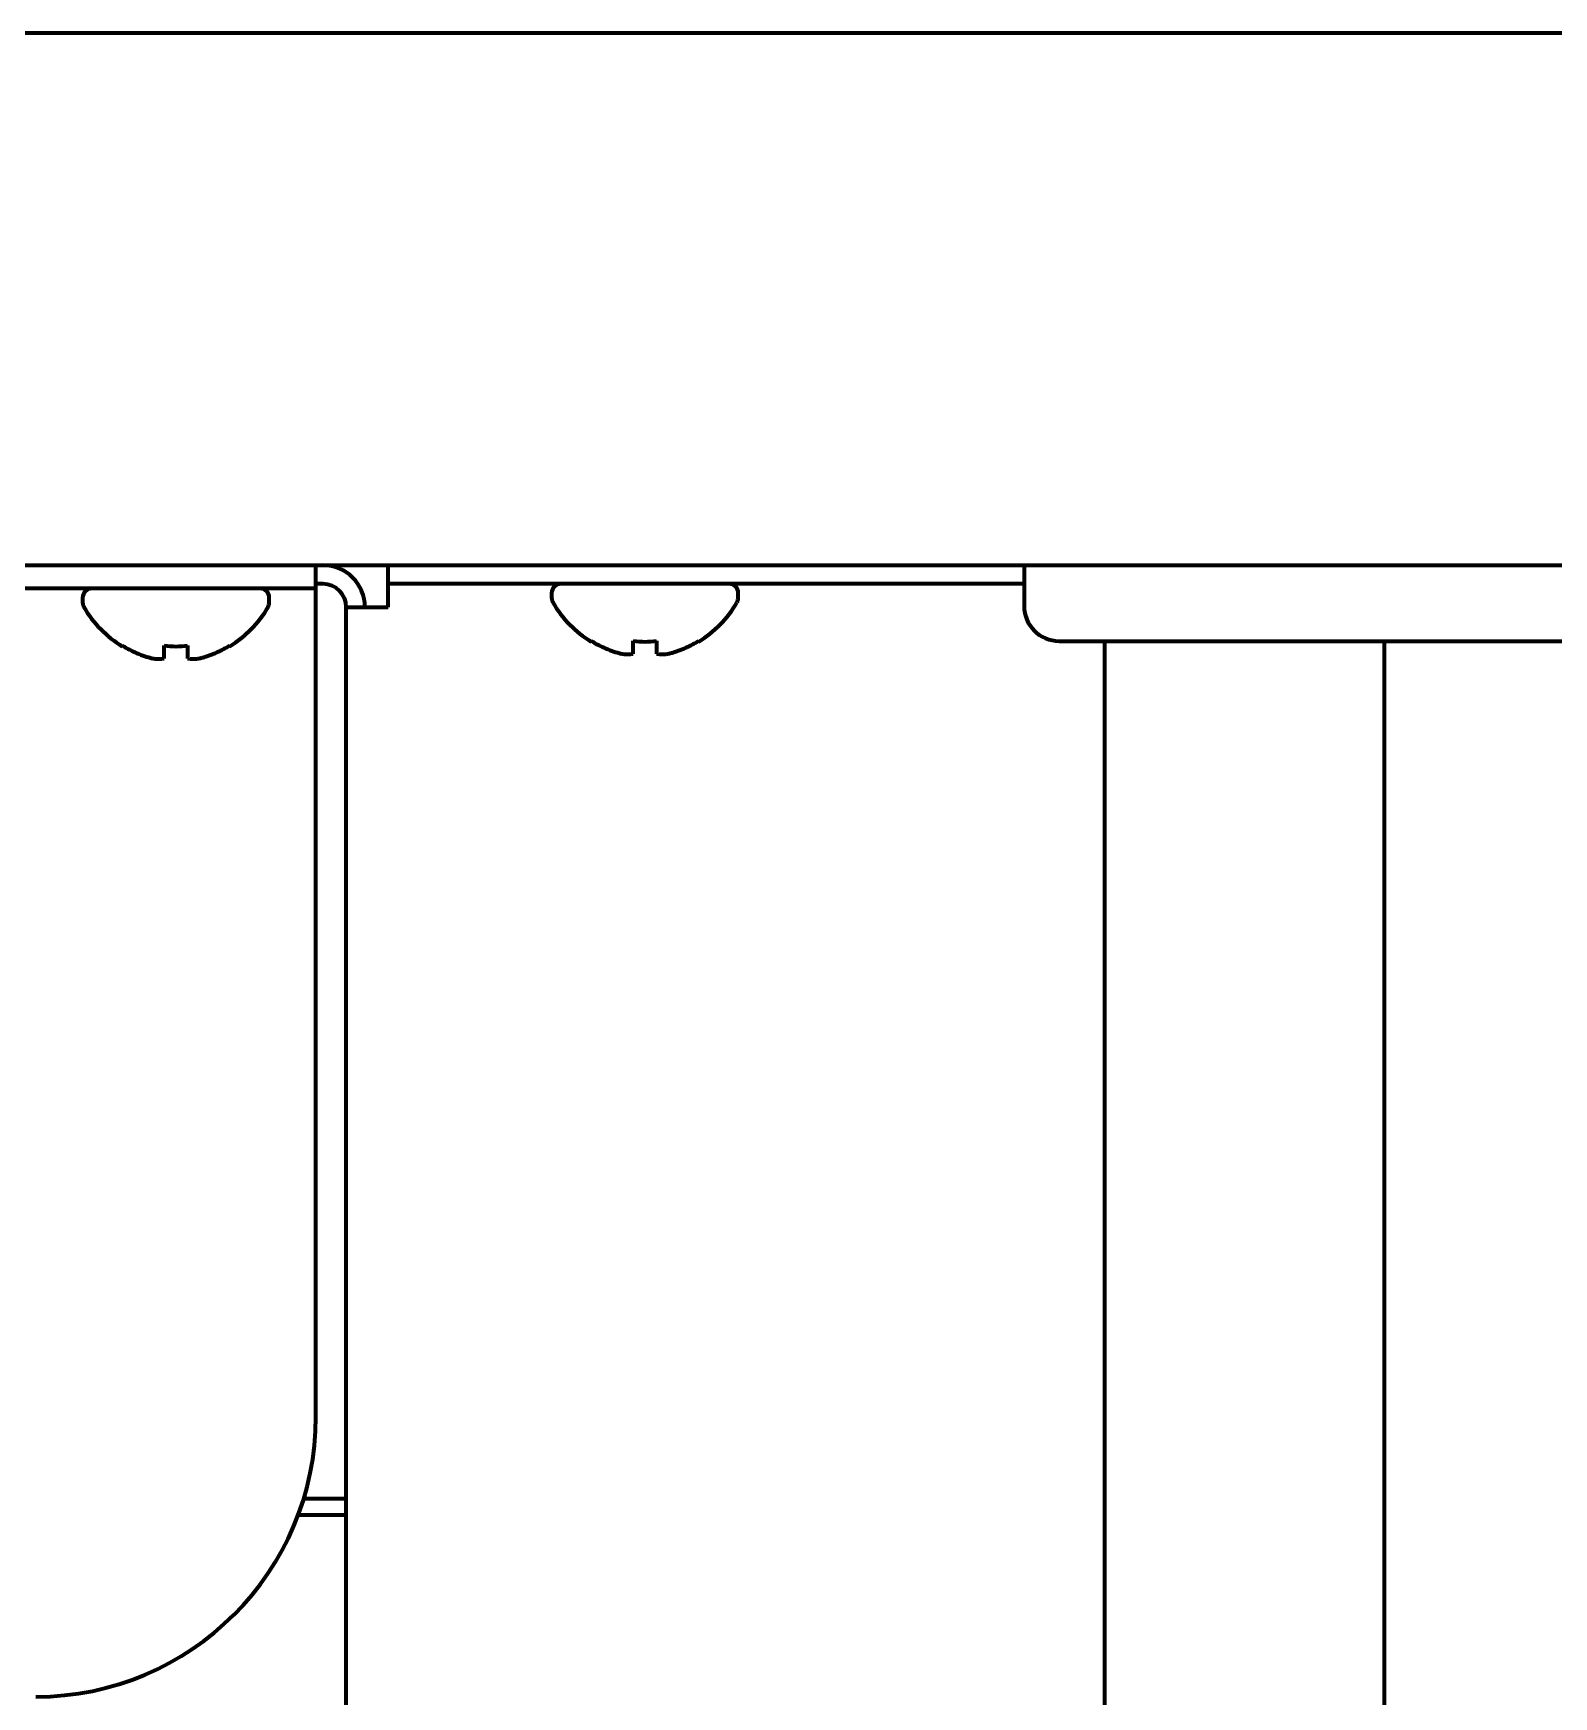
# Model space of a CAD drawing. Header units: inches. Extents: x -3077 to 7201, y 316 to 5463.
# Drawn here: x 6982.5 to 7047.7, y 2035.3 to 2106.6 of the extents above; entities that cross this region are included whole.
import ezdxf

# ---------------------------------------------------------------- set-up
doc = ezdxf.new("R2010")
doc.units = ezdxf.units.IN

msp = doc.modelspace()

# ---------------------------------------------------------------- linework, layer by layer
at = {"linetype": 'Continuous', "lineweight": 70}
for p, q in [((7139.806, 2106.556), (6295.606, 2106.556)), ((6278.706, 2083.756), (7156.706, 2083.756)), ((6994.606, 2082.756), (6994.606, 2083.756)), ((6997.706, 2082.956), (6997.706, 2083.756)), ((7024.956, 2083.756), (7024.956, 2082.006)), ((6990.606, 2082.756), (6907.098, 2082.756)), ((6994.606, 2082.756), (6990.606, 2082.756)), ((6994.906, 2082.956), (6994.606, 2082.956)), ((6994.606, 2081.756), (6994.606, 2082.756)), ((6997.706, 2081.956), (6997.706, 2082.956)), ((7000.006, 2082.956), (6997.706, 2082.956)), ((7024.957, 2082.956), (7000.006, 2082.956)), ((6984.606, 2082.356), (6984.606, 2082.156)), ((6992.606, 2082.156), (6992.606, 2082.356)), ((7004.706, 2082.556), (7004.706, 2082.356)), ((7012.706, 2082.356), (7012.706, 2082.556)), ((6994.606, 2047.256), (6994.606, 2081.756)), ((6995.906, 2081.956), (6997.706, 2081.956)), ((6995.906, 2011.167), (6995.906, 2081.956)), ((6986.306, 2080.278), (6986.306, 2080.311)), ((6990.906, 2080.311), (6990.906, 2080.278)), ((7006.406, 2080.478), (7006.406, 2080.511)), ((7011.006, 2080.511), (7011.006, 2080.478)), ((7026.456, 2080.506), (7048.956, 2080.506)), ((7028.406, 2080.506), (7028.406, 2028.757)), ((7040.406, 2028.757), (7040.406, 2080.506)), ((6994.082, 2043.756), (6995.897, 2043.756)), ((6993.846, 2043.056), (6995.902, 2043.056))]:
    msp.add_line(p, q, dxfattribs=at)
for centre, radius, start, end in [((6994.906, 2081.956), 1.8, 0, 90), ((6985.006, 2082.356), 0.4, 90, 180), ((6992.206, 2082.356), 0.4, 0, 90), ((6994.906, 2081.956), 1, 0, 90), ((7005.106, 2082.556), 0.4, 90, 180), ((7012.306, 2082.556), 0.4, 0, 90), ((6985.006, 2082.156), 0.4, 180, 210.30118), ((6992.206, 2082.156), 0.4, 329.69882, 0), ((7005.106, 2082.356), 0.4, 180, 210.30118), ((7008.905, 2084.576), 4.8, 210.30118, 238.62729), ((7008.507, 2084.576), 4.8, 301.37271, 329.69882), ((7012.306, 2082.356), 0.4, 329.69882, 0), ((7026.456, 2082.006), 1.5, 180, 270), ((6988.805, 2084.376), 4.8, 210.30118, 238.62729), ((6988.407, 2084.376), 4.8, 301.37271, 329.69882), ((6982.606, 2047.256), 12, 270, 0)]:
    msp.add_arc(centre, radius, start, end, dxfattribs=at)
for points in [[(6986.306, 2080.311), (6986.508, 2080.186), (6986.718, 2080.078), (6987.043, 2079.941), (6987.153, 2079.899), (6987.377, 2079.823), (6987.49, 2079.789), (6987.606, 2079.76)], [(6989.106, 2080.311), (6989.106, 2080.186), (6989.106, 2080.078), (6989.106, 2079.941), (6989.106, 2079.899), (6989.106, 2079.823), (6989.106, 2079.789), (6989.106, 2079.76)], [(7006.406, 2080.511), (7006.608, 2080.386), (7006.818, 2080.278), (7007.143, 2080.141), (7007.253, 2080.099), (7007.477, 2080.023), (7007.59, 2079.989), (7007.706, 2079.96)], [(7009.206, 2080.511), (7009.206, 2080.386), (7009.206, 2080.278), (7009.206, 2080.141), (7009.206, 2080.099), (7009.206, 2080.023), (7009.206, 2079.989), (7009.206, 2079.96)]]:
    msp.add_open_spline(points, degree=3, knots=[0, 0, 0, 0, 0.5, 0.5, 0.75, 0.75, 1, 1, 1, 1], dxfattribs=at)
for points in [[(6988.106, 2079.76), (6988.106, 2079.774), (6988.106, 2079.804), (6988.106, 2079.854), (6988.106, 2079.911), (6988.106, 2079.972), (6988.106, 2080.038), (6988.106, 2080.113), (6988.106, 2080.2), (6988.106, 2080.272), (6988.106, 2080.311)], [(6988.106, 2080.311), (6988.272, 2080.289), (6988.606, 2080.267), (6988.939, 2080.289), (6989.106, 2080.311)], [(6989.606, 2079.76), (6989.66, 2079.774), (6989.768, 2079.804), (6989.93, 2079.854), (6990.088, 2079.911), (6990.244, 2079.972), (6990.396, 2080.038), (6990.552, 2080.113), (6990.718, 2080.2), (6990.842, 2080.272), (6990.906, 2080.311)], [(7007.706, 2079.96), (7007.729, 2079.957), (7007.777, 2079.952), (7007.848, 2079.947), (7007.92, 2079.944), (7007.991, 2079.944), (7008.063, 2079.947), (7008.134, 2079.952), (7008.182, 2079.957), (7008.206, 2079.96)], [(7008.206, 2079.96), (7008.206, 2079.974), (7008.206, 2080.004), (7008.206, 2080.054), (7008.206, 2080.111), (7008.206, 2080.172), (7008.206, 2080.238), (7008.206, 2080.313), (7008.206, 2080.4), (7008.206, 2080.472), (7008.206, 2080.511)], [(7008.206, 2080.511), (7008.372, 2080.489), (7008.706, 2080.467), (7009.039, 2080.489), (7009.206, 2080.511)], [(7009.206, 2079.96), (7009.232, 2079.957), (7009.283, 2079.951), (7009.357, 2079.946), (7009.428, 2079.944), (7009.498, 2079.944), (7009.568, 2079.947), (7009.637, 2079.952), (7009.683, 2079.957), (7009.706, 2079.96)], [(7009.706, 2079.96), (7009.76, 2079.974), (7009.868, 2080.004), (7010.03, 2080.054), (7010.188, 2080.111), (7010.344, 2080.172), (7010.496, 2080.238), (7010.652, 2080.313), (7010.818, 2080.4), (7010.942, 2080.472), (7011.006, 2080.511)], [(6987.606, 2079.76), (6987.629, 2079.757), (6987.677, 2079.752), (6987.748, 2079.747), (6987.82, 2079.744), (6987.891, 2079.744), (6987.963, 2079.747), (6988.034, 2079.752), (6988.082, 2079.757), (6988.106, 2079.76)], [(6989.106, 2079.76), (6989.132, 2079.757), (6989.183, 2079.751), (6989.257, 2079.746), (6989.328, 2079.744), (6989.398, 2079.744), (6989.468, 2079.747), (6989.537, 2079.752), (6989.583, 2079.757), (6989.606, 2079.76)]]:
    msp.add_open_spline(points, degree=3, dxfattribs=at)

doc.saveas('drawing.dxf')
